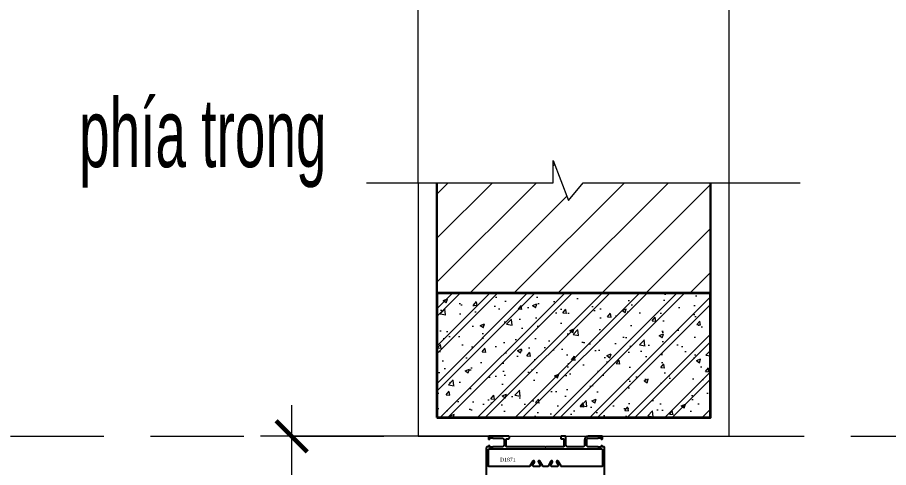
# Model space of a CAD drawing. Header units: millimetres. Extents: x 1336014 to 2939047, y -333549 to -60566.
# Drawn here: x 1474136 to 1474836, y -214465 to -214103 of the extents above; entities that cross this region are included whole.
import ezdxf

# ---------------------------------------------------------------- set-up
doc = ezdxf.new("R2010")
doc.units = ezdxf.units.MM
doc.header["$MEASUREMENT"] = 0
doc.linetypes.add('$1$HIDDEN', pattern=[0.375, 0.25, -0.125])
doc.linetypes.add('DASHDOT', pattern=[1, 0.5, -0.25, 0, -0.25])
for name, color, linetype, lineweight in [('.A-net Truc', 79, 'DASHDOT', 15), ('01.Cut', 255, 'Continuous', 35), ('05.Text', 253, 'Continuous', 18), ('06.betong', 2, 'Continuous', 35), ('08.Dim', 156, 'Continuous', 15), ('09.Hatch', 250, 'Continuous', 5), ('nep', 9, 'Continuous', 15), ('wall', 4, 'Continuous', 9)]:
    doc.layers.add(name, color=color, linetype=linetype, lineweight=lineweight)
doc.styles.add('(Mark cn big5)', font='', dxfattribs={"height": 9})
doc.styles.add('TT5_Text Dim', font='hoatbif.shx', dxfattribs={"width": 0.6})
doc.styles.get('(Mark cn big5)').set_extended_font_data('经典宋体繁')
doc.dimstyles.new('TT5_Dim 1-25', dxfattribs={"dimscale": 25, "dimtxt": 2.2, "dimasz": 1, "dimexe": 1, "dimexo": 0, "dimgap": 0.5, "dimtad": 1, "dimdec": 0, "dimzin": 0, "dimdsep": 46, "dimtxsty": 'TT5_Text Dim', "dimblk": 'ARCHTICK', "dimcen": 0, "dimdle": 1, "dimclrd": 256, "dimclre": 256, "dimclrt": 1, "dimadec": 0, "dimazin": 0, "dimtfac": 0.015, "dimtdec": 0, "dimtix": 1, "dimtmove": 2, "dimatfit": 3, "dimldrblk": 'DOT', "dimfxl": 1, "dimtolj": 1, "dimtzin": 0, "dimlwd": -1, "dimlwe": -1, "dimarcsym": 1})

# ---------------------------------------------------------------- blocks, each defined once
blk = doc.blocks.new('_ARCHTICK')
at = {"const_width": 0.15}
blk.add_lwpolyline([(-0.5, -0.5), (0.5, 0.5)], dxfattribs=at)
blk = doc.blocks.new('*D2182')
at = {"layer": '08.Dim', "ltscale": 200, "transparency": 16777216}
for p, q in [((1474458.06, -214235.76), (1474458.06, -214045.72)), ((1474708.06, -214235.76), (1474708.06, -214045.72)), ((1474433.06, -214070.72), (1474733.06, -214070.72))]:
    blk.add_line(p, q, dxfattribs=at)
at = {"layer": 'Defpoints', "color": 0, "ltscale": 200, "transparency": 16777216}
for p in [(1474708.06, -214070.72), (1474458.06, -214235.76), (1474708.06, -214235.76)]:
    blk.add_point(p, dxfattribs=at)
at = {"layer": '08.Dim', "ltscale": 200, "transparency": 16777216, "xscale": 25, "yscale": 25, "zscale": 25, "rotation": 180}
blk.add_blockref('_ARCHTICK', (1474458.06, -214070.72), dxfattribs=at)
at = {"layer": '08.Dim', "ltscale": 200, "transparency": 16777216, "xscale": 25, "yscale": 25, "zscale": 25}
blk.add_blockref('_ARCHTICK', (1474708.06, -214070.72), dxfattribs=at)
at = {"layer": '08.Dim', "color": 1, "ltscale": 200, "transparency": 16777216, "insert": (1474583.06, -214030.72), "char_height": 55, "attachment_point": 5, "style": 'TT5_Text Dim'}
blk.add_mtext('\\A1;250', dxfattribs=at)
blk = doc.blocks.new('_DOT')
blk.add_line((-0.5, 0), (-1, 0))
at = {"const_width": 0.5}
blk.add_lwpolyline([(-0.25, 0, 1), (0.25, 0, 1)], format="xyb", close=True, dxfattribs=at)
blk = doc.blocks.new('*D2215')
at = {"layer": '08.Dim', "ltscale": 200, "transparency": 16777216}
for p, q in [((1474356.5, -214414.52), (1474356.5, -214965.02)), ((1474515.1, -214439.52), (1474331.5, -214439.52)), ((1474521.36, -214940.02), (1474331.5, -214940.02))]:
    blk.add_line(p, q, dxfattribs=at)
at = {"layer": 'Defpoints', "color": 0, "ltscale": 200, "transparency": 16777216}
for p in [(1474515.1, -214439.52), (1474356.5, -214940.02), (1474521.36, -214940.02)]:
    blk.add_point(p, dxfattribs=at)
at = {"layer": '08.Dim', "ltscale": 200, "transparency": 16777216, "xscale": 25, "yscale": 25, "zscale": 25}
for p, rotation in [((1474356.5, -214439.52), 90), ((1474356.5, -214940.02), 270)]:
    blk.add_blockref('_ARCHTICK', p, dxfattribs=dict(at, rotation=rotation))
at = {"layer": '08.Dim', "color": 1, "ltscale": 200, "transparency": 16777216, "insert": (1474316.5, -214689.77), "char_height": 55, "attachment_point": 5, "rotation": 90, "style": 'TT5_Text Dim'}
blk.add_mtext('\\A1;500', dxfattribs=at)

msp = doc.modelspace()

# ---------------------------------------------------------------- hatches: boundary and pattern name
at = {"layer": '09.Hatch', "ltscale": 0.5}
h = msp.add_hatch(dxfattribs=at)
h.set_pattern_fill('ANSI31', color=256, scale=200, angle=90, style=0)
h.set_pattern_definition([(225, (1475272.748, -208672.421), (-17.67767, 17.67767), [])])
h.paths.add_polyline_path([(1474473.06, -214324.52), (1474473.06, -214235.76), (1474566.59, -214235.76), (1474566.59, -214217.88), (1474578.93, -214250.16), (1474590.79, -214235.76), (1474693.06, -214235.76), (1474693.06, -214324.52)])
at = {"layer": '09.Hatch'}
h = msp.add_hatch(dxfattribs=at)
h.set_pattern_fill('BTONG1', color=256, scale=5, double=1, pattern_type=2)
h.set_pattern_definition([(50, (1263849.333, -100104.478), (35.863009, -3.1376067), [3.75, -41.25]), (355, (1263849.333, -100104.48), (-6.9375667, 37.6096067), [3, -33]), (100.4514, (1263852.322, -100104.74), (28.925469, 34.471977), [3.1870095, -35.0571056]), (46.1842, (1263849.333, -100094.48), (53.3620524, -8.275951), [5.625, -61.875]), (96.6356, (1263853.78, -100095.17), (46.733135, 48.705894), [4.780514, -52.58565]), (351.1842, (1263849.333, -100094.48), (46.733097, 48.70593), [4.5, -49.5]), (21, (1263854.333, -100096.978), (29.8453526, -20.1309445), [3.75, -41.25]), (326, (1263854.333, -100096.98), (12.1657666, 36.257502), [3, -33]), (71.4514, (1263856.82, -100098.656), (42.0111314, 16.126525), [3.1870095, -35.0571056]), (37.5, (1263849.333, -100104.478), (0.6079928, 16.6446927), [0, -32.6, 0, -33.5, 0, -33.125]), (7.5, (1263849.333, -100104.478), (13.1534769, 19.7205856), [0, -19.1, 0, -31.85, 0, -12.625]), (327.5, (1263838.183, -100104.478), (26.6911218, -1.1277436), [0, -12.5, 0, -39, 0, -51.75]), (317.5, (1263833.183, -100104.478), (29.1593085, 5.0052491), [0, -16.25, 0, -25.9, 0, -36.75]), (45, (1263849.333, -100104.478), (-15.0260191, 15.0260191), []), (45, (1263849.333, -100098.353), (-15.0260191, 15.0260191), [])])
h.paths.add_polyline_path([(1474473.06, -214424.52), (1474693.06, -214424.52), (1474693.06, -214324.52), (1474473.06, -214324.52)])

# ---------------------------------------------------------------- linework, layer by layer
at = {"layer": '.A-net Truc', "linetype": '$1$HIDDEN', "ltscale": 300}
msp.add_line((1471543.13, -214439.52), (1475696.71, -214439.52), dxfattribs=at)
at = {"layer": '01.Cut', "lineweight": 25}
msp.add_lwpolyline([(1474607.9, -214491.02), (1474607.9, -214448.52, 0.414214), (1474607.4, -214448.02), (1474606.2, -214448.02), (1474606.2, -214447.62, 0.414214), (1474605.7, -214447.12), (1474605.5, -214447.12, 0.414214), (1474605, -214447.62), (1474605, -214448.22), (1474602.7, -214448.22), (1474602.7, -214448.02), (1474595.1, -214448.02, -0.414214), (1474593.6, -214446.52), (1474593.6, -214442.52, -0.414214), (1474595.1, -214441.02), (1474602.7, -214441.02), (1474602.7, -214440.82), (1474605, -214440.82), (1474605, -214441.42, 0.414214), (1474605.5, -214441.92), (1474605.7, -214441.92, 0.414214), (1474606.2, -214441.42), (1474606.2, -214440.02, 0.414214), (1474605.7, -214439.52), (1474594.9, -214439.52, 0.414214), (1474591.9, -214442.52), (1474591.9, -214446.52, -0.414214), (1474590.4, -214448.02), (1474578.4, -214448.02, -0.414214), (1474576.9, -214446.52), (1474576.9, -214440.02, 0.414214), (1474576.4, -214439.52), (1474573.2, -214439.52, 0.414214), (1474572.7, -214440.02), (1474572.7, -214441.02, 0.414214), (1474573.2, -214441.52), (1474574.7, -214441.52, -0.414214), (1474575.2, -214442.02), (1474575.2, -214447.52, -0.414214), (1474574.7, -214448.02), (1474560.7, -214448.02), (1474560.4, -214448.32), (1474560.1, -214448.02), (1474529.4, -214448.02, -0.414214), (1474528.9, -214447.52), (1474528.9, -214442.02, -0.414214), (1474529.4, -214441.52), (1474530.9, -214441.52, 0.414214), (1474531.4, -214441.02), (1474531.4, -214440.02, 0.414214), (1474530.9, -214439.52), (1474515.1, -214439.52, 0.414214), (1474514.6, -214440.02), (1474514.6, -214441.42, 0.414214), (1474515.1, -214441.92), (1474515.3, -214441.92, 0.414214), (1474515.8, -214441.42), (1474515.8, -214440.82), (1474518.1, -214440.82), (1474518.1, -214441.02), (1474525.7, -214441.02, -0.414214), (1474527.2, -214442.52), (1474527.2, -214446.52, -0.414214), (1474525.7, -214448.02), (1474518.1, -214448.02), (1474518.1, -214448.22), (1474515.8, -214448.22), (1474515.8, -214447.62, 0.414214), (1474515.3, -214447.12), (1474515.1, -214447.12, 0.414214), (1474514.6, -214447.62), (1474514.6, -214448.02), (1474513.4, -214448.02, 0.414214), (1474512.9, -214448.52), (1474512.9, -214491.02, 0.414214)], format="xyb", dxfattribs=at)
msp.add_lwpolyline([(1474558.33, -214463.57), (1474556, -214459.54, 0.454815), (1474554.89, -214459.32, 0.374745), (1474554.7, -214460.29), (1474555.87, -214462.32, -0.57735), (1474555.01, -214463.82), (1474551.19, -214463.82, -0.57735), (1474550.33, -214462.32), (1474551.5, -214460.29, 0.382773), (1474551.29, -214459.31, 0.446369), (1474550.2, -214459.54), (1474547.87, -214463.57, -0.267949), (1474547.44, -214463.82), (1474515.1, -214463.82, -0.414214), (1474514.6, -214463.32), (1474514.6, -214450.22, -0.414214), (1474515.1, -214449.72), (1474605.7, -214449.72, -0.414214), (1474606.2, -214450.22), (1474606.2, -214463.32, -0.414214), (1474605.7, -214463.82), (1474573.36, -214463.82, -0.267949), (1474572.93, -214463.57), (1474570.6, -214459.54, 0.440571), (1474569.52, -214459.3, 0.388339), (1474569.3, -214460.29), (1474570.47, -214462.32, -0.57735), (1474569.61, -214463.82), (1474565.79, -214463.82, -0.57735), (1474564.93, -214462.32), (1474566.1, -214460.29, 0.413413), (1474565.83, -214459.26, 0.415014), (1474564.8, -214459.54), (1474562.47, -214463.57, -0.267949), (1474562.04, -214463.82), (1474558.76, -214463.82, -0.267949)], format="xyb", close=True, dxfattribs=at)
at = {"layer": '06.betong'}
msp.add_lwpolyline([(1474473.06, -214424.52), (1474693.06, -214424.52), (1474693.06, -214324.52), (1474473.06, -214324.52)], close=True, dxfattribs=at)
at = {"layer": 'nep', "ltscale": 0.5}
msp.add_lwpolyline([(1474416.67, -214235.76), (1474566.59, -214235.76), (1474566.59, -214217.88), (1474578.93, -214250.16), (1474590.79, -214235.76), (1474764.91, -214235.76)], dxfattribs=at)
at = {"layer": 'nep'}
msp.add_lwpolyline([(1474458.06, -214235.76), (1474458.06, -214439.52), (1474708.06, -214439.52), (1474708.06, -214235.76)], dxfattribs=at)
at = {"layer": 'wall', "color": 0, "lineweight": 30}
msp.add_lwpolyline([(1474693.06, -214235.76), (1474693.06, -214324.52), (1474473.06, -214324.52), (1474473.06, -214235.76)], dxfattribs=at)

# ---------------------------------------------------------------- texts
at = {"layer": '01.Cut', "insert": (1474522.78, -214458.32), "char_height": 3, "attachment_point": 4, "style": '(Mark cn big5)'}
msp.add_mtext('{\\fVNI-Franko|b0|i0|c0|p2; \\fVNI-Times|b0|i0|c0|p2;D1871}', dxfattribs=at)
at = {"layer": '05.Text', "insert": (1474384.52, -214204.07), "char_height": 55, "attachment_point": 6, "style": 'TT5_Text Dim'}
msp.add_mtext('phÝa trong', dxfattribs=at)

# ---------------------------------------------------------------- dimensions: what is measured, and where the dimension line sits
at = {"layer": '08.Dim', "ltscale": 200}
dim = msp.add_linear_dim(base=(1474708.06, -214070.72), p1=(1474458.06, -214235.76), p2=(1474708.06, -214235.76), dimstyle='TT5_Dim 1-25', dxfattribs=at)
dim.commit()
dim.dimension.update_dxf_attribs({"geometry": '*D2182', "text_midpoint": (1474583.06, -214030.72)})
dim = msp.add_linear_dim(base=(1474356.5, -214940.01878), p1=(1474515.1, -214439.51879), p2=(1474521.36318, -214940.01878), angle=90, dimstyle='TT5_Dim 1-25', dxfattribs=at)
dim.commit()
dim.dimension.update_dxf_attribs({"geometry": '*D2215', "text_midpoint": (1474316.5, -214689.76878)})

doc.saveas('drawing.dxf')
